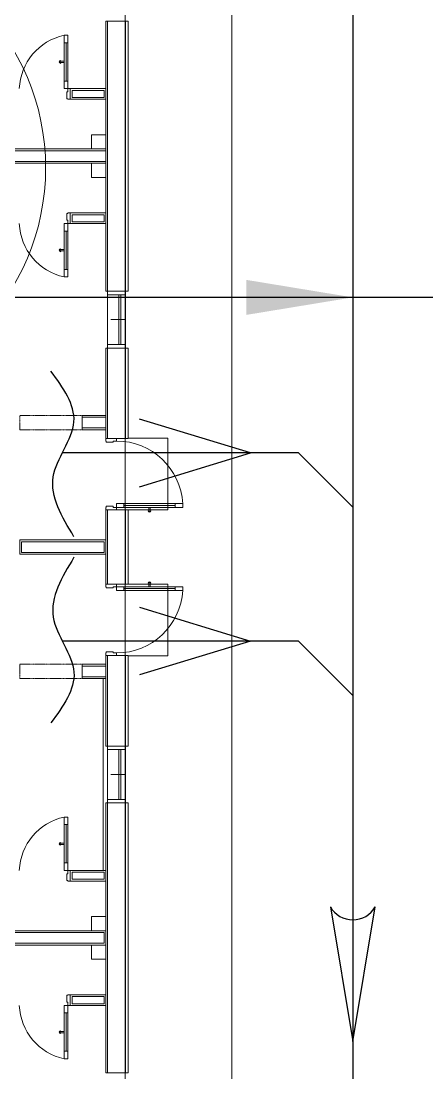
# Model space of a CAD drawing. Header units: metres. Extents: x 6917732 to 8046551, y 3602874 to 4094271.
# Drawn here: x 7231889 to 7237603, y 3868552 to 3883352 of the extents above; entities that cross this region are included whole.
import ezdxf

# ---------------------------------------------------------------- set-up
doc = ezdxf.new("R2010")
doc.units = ezdxf.units.M
doc.header["$LTSCALE"] = 0.5
doc.header["$MEASUREMENT"] = 0
for name, pattern in [('03000 - Plant Layout 1$0$CENTER2', [1.125, 0.75, -0.125, 0.125, -0.125]), ('GRF$0$DASHED2', [0.375, 0.25, -0.125]), ('HIDDEN2', [4.7625, 3.175, -1.5875])]:
    doc.linetypes.add(name, pattern=pattern)
doc.layers.get('0').update_dxf_attribs({"linetype": 'CONTINUOUS'})
for name, color, linetype, lineweight in [('AN-leg', 50, 'CONTINUOUS', 20), ('AN-TEXT', 7, 'CONTINUOUS', 40), ('CI-PED-FOOTPATH', 44, 'CONTINUOUS', 0), ('GRF$0$AR-FLR (0.2)-Flooring Line', 86, 'CONTINUOUS', 5), ('GRF$0$AR-G-FURN (0.18)-Loose furniture', 40, 'CONTINUOUS', 9), ('GRF$0$AR-P-WLI (0.25)-Internal Lining', 7, 'CONTINUOUS', 35), ('GRF$0$AR-P-WLX (0.25)-External wall', 3, 'CONTINUOUS', 35), ('Sewer Line', 4, 'CONTINUOUS', 25)]:
    doc.layers.add(name, color=color, linetype=linetype, lineweight=lineweight)
for name, color, linetype in [('CI-CEN', 1, '03000 - Plant Layout 1$0$CENTER2'), ('GRF$0$AR-G-HAT (0.2)-Hatching for walls', 8, 'CONTINUOUS'), ('GRF$0$AR-P-FRM (0.2)-Door', 20, 'CONTINUOUS'), ('GRF$0$AR-P-FRM (0.2)-window', 20, 'CONTINUOUS'), ('RD-TXT', 7, 'CONTINUOUS')]:
    doc.layers.add(name, color=color, linetype=linetype)
doc.layers.get('CI-CEN').off()
doc.styles.add('ROMANS', font='ROMANS.shx', dxfattribs={"width": 0.9})
doc.dimstyles.new('1-200', dxfattribs={"dimtxt": 3000, "dimasz": 3000, "dimexe": 1000, "dimexo": 1000, "dimgap": 1000, "dimtad": 1, "dimdec": 0, "dimdsep": 46, "dimtxsty": 'ROMANS', "dimcen": 0, "dimclrd": 5, "dimclre": 5, "dimclrt": 2, "dimadec": 0, "dimazin": 2, "dimtfac": 1, "dimtdec": 0, "dimtmove": 2, "dimatfit": 2, "dimfxl": 1, "dimtolj": 1, "dimtzin": 0, "dimlwd": -1, "dimlwe": -1, "dimarcsym": 0})

# ---------------------------------------------------------------- blocks, each defined once
blk = doc.blocks.new('flow direction')
at = {"layer": 'Sewer Line'}
for p, q in [((40, 70.2), (-380.3, 0)), ((-380.3, 0), (40, -70.2))]:
    blk.add_line(p, q, dxfattribs=at)
blk.add_arc((81.6, 0), 81.6, 120.66, 239.34, dxfattribs=at)
blk = doc.blocks.new('fghg')
at = {"color": 15, "linetype": 'GRF$0$DASHED2', "lineweight": 0, "ltscale": 4, "elevation": 0}
for points in [[(14875, -4065), (14675, -4065), (14675, -3190), (14875, -3190)], [(18175, -4065), (18375, -4065), (18375, -3190), (18175, -3190)]]:
    blk.add_lwpolyline(points, close=True, dxfattribs=at)
at = {"color": 15, "lineweight": 0, "elevation": 0}
for points in [[(14675, -4065), (14675, -4400), (14875, -4400), (14875, -4065)], [(18375, -4065), (18375, -4400), (18175, -4400), (18175, -4065)]]:
    blk.add_lwpolyline(points, close=True, dxfattribs=at)
at = {"layer": 'GRF$0$AR-FLR (0.2)-Flooring Line', "color": 15, "lineweight": 0, "ltscale": 0.25, "elevation": 0}
for points in [[(14995, -4713), (14995, -5275), (16000, -5275), (16000, -4713)], [(18055, -4713), (18055, -5275), (17050, -5275), (17050, -4713)]]:
    blk.add_lwpolyline(points, dxfattribs=at)
at = {"layer": 'GRF$0$AR-G-FURN (0.18)-Loose furniture', "color": 15, "linetype": 'GRF$0$DASHED2', "lineweight": 0, "ltscale": 50, "elevation": 0}
for points in [[(10725, -4200), (10925, -4200), (10925, -4400), (10725, -4400)], [(11325, -4200), (11125, -4200), (11125, -4400), (11325, -4400)], [(21725, -4200), (21925, -4200), (21925, -4400), (21725, -4400)], [(22325, -4200), (22125, -4200), (22125, -4400), (22325, -4400)]]:
    blk.add_lwpolyline(points, close=True, dxfattribs=at)
at = {"layer": 'GRF$0$AR-G-HAT (0.2)-Hatching for walls', "color": 15, "lineweight": 0, "elevation": 0}
for points in [[(14700, -4065), (14700, -4400), (14850, -4400), (14850, -4065)], [(18350, -4065), (18350, -4400), (18200, -4400), (18200, -4065)]]:
    blk.add_lwpolyline(points, close=True, dxfattribs=at)
at = {"layer": 'GRF$0$AR-P-FRM (0.2)-Door', "color": 15, "lineweight": 0}
for p, q in [((9431, -3815, 0), (9325, -3815, 0)), ((9325, -3866, 0), (9325, -3815, 0)), ((9969, -3815, 0), (9431, -3815, 0)), ((9431, -3815, 0), (9431, -3866, 0)), ((9431, -3841, 0), (9969, -3841, 0)), ((9969, -3815, 0), (9969, -3866, 0)), ((10075, -3815, 0), (9969, -3815, 0)), ((10075, -3866, 0), (10075, -3815, 0)), ((11975, -3815, 0), (12081, -3815, 0)), ((11975, -3866, 0), (11975, -3815, 0)), ((12081, -3815, 0), (12619, -3815, 0)), ((12081, -3815, 0), (12081, -3866, 0)), ((12619, -3841, 0), (12081, -3841, 0)), ((12619, -3815, 0), (12725, -3815, 0)), ((12619, -3815, 0), (12619, -3866, 0)), ((12725, -3866, 0), (12725, -3815, 0)), ((20431, -3815, 0), (20325, -3815, 0)), ((20325, -3866, 0), (20325, -3815, 0)), ((20969, -3815, 0), (20431, -3815, 0)), ((20431, -3815, 0), (20431, -3866, 0)), ((20431, -3841, 0), (20969, -3841, 0)), ((20969, -3815, 0), (20969, -3866, 0)), ((21075, -3815, 0), (20969, -3815, 0)), ((21075, -3866, 0), (21075, -3815, 0)), ((22975, -3815, 0), (23081, -3815, 0)), ((22975, -3866, 0), (22975, -3815, 0)), ((23081, -3815, 0), (23619, -3815, 0)), ((23081, -3815, 0), (23081, -3866, 0)), ((23619, -3841, 0), (23081, -3841, 0)), ((23619, -3815, 0), (23725, -3815, 0)), ((23619, -3815, 0), (23619, -3866, 0)), ((23725, -3866, 0), (23725, -3815, 0)), ((9431, -3866, 0), (9325, -3866, 0)), ((9969, -3866, 0), (9431, -3866, 0)), ((9969, -3866, 0), (10075, -3866, 0)), ((10123, -3866, 0), (10075, -3866, 0)), ((10075, -3866, 0), (10075, -3900, 0)), ((10075, -3900, 0), (10225, -3900, 0)), ((10219, -3852, 0), (10123, -3852, 0)), ((10123, -3852, 0), (10123, -3866, 0)), ((10219, -3866, 0), (10219, -3852, 0)), ((10225, -3866, 0), (10219, -3866, 0)), ((10225, -3900, 0), (10225, -3866, 0)), ((11825, -3900, 0), (11825, -3866, 0)), ((11825, -3866, 0), (11831, -3866, 0)), ((11975, -3900, 0), (11825, -3900, 0)), ((11831, -3866, 0), (11831, -3852, 0)), ((11831, -3852, 0), (11927, -3852, 0)), ((11927, -3852, 0), (11927, -3866, 0)), ((11927, -3866, 0), (11975, -3866, 0)), ((11975, -3866, 0), (11975, -3900, 0)), ((12081, -3866, 0), (11975, -3866, 0)), ((12081, -3866, 0), (12619, -3866, 0)), ((12619, -3866, 0), (12725, -3866, 0)), ((20431, -3866, 0), (20325, -3866, 0)), ((20969, -3866, 0), (20431, -3866, 0)), ((20969, -3866, 0), (21075, -3866, 0)), ((21123, -3866, 0), (21075, -3866, 0)), ((21075, -3866, 0), (21075, -3900, 0)), ((21075, -3900, 0), (21225, -3900, 0)), ((21219, -3852, 0), (21123, -3852, 0)), ((21123, -3852, 0), (21123, -3866, 0)), ((21219, -3866, 0), (21219, -3852, 0)), ((21225, -3866, 0), (21219, -3866, 0)), ((21225, -3900, 0), (21225, -3866, 0)), ((22825, -3900, 0), (22825, -3866, 0)), ((22825, -3866, 0), (22831, -3866, 0)), ((22975, -3900, 0), (22825, -3900, 0)), ((22831, -3866, 0), (22831, -3852, 0)), ((22831, -3852, 0), (22927, -3852, 0)), ((22927, -3852, 0), (22927, -3866, 0)), ((22927, -3866, 0), (22975, -3866, 0)), ((22975, -3866, 0), (22975, -3900, 0)), ((23081, -3866, 0), (22975, -3866, 0)), ((23081, -3866, 0), (23619, -3866, 0)), ((23619, -3866, 0), (23725, -3866, 0)), ((15967, -4406, 0), (15952, -4406, 0)), ((15952, -4406, 0), (15952, -4502, 0)), ((16000, -4400, 0), (15967, -4400, 0)), ((15967, -4400, 0), (15967, -4406, 0)), ((16000, -4550, 0), (16000, -4400, 0)), ((17050, -4550, 0), (17050, -4400, 0)), ((17050, -4400, 0), (17083, -4400, 0)), ((17083, -4400, 0), (17083, -4406, 0)), ((17083, -4406, 0), (17098, -4406, 0)), ((17098, -4406, 0), (17098, -4502, 0)), ((15915, -4550, 0), (15915, -4656, 0)), ((15967, -4550, 0), (15915, -4550, 0)), ((15952, -4502, 0), (15967, -4502, 0)), ((15967, -4502, 0), (15967, -4550, 0)), ((15967, -4550, 0), (16000, -4550, 0)), ((15967, -4656, 0), (15967, -4550, 0)), ((17083, -4550, 0), (17050, -4550, 0)), ((17098, -4502, 0), (17083, -4502, 0)), ((17083, -4502, 0), (17083, -4550, 0)), ((17083, -4550, 0), (17135, -4550, 0)), ((17083, -4656, 0), (17083, -4550, 0)), ((17135, -4550, 0), (17135, -4656, 0)), ((15915, -4656, 0), (15915, -5377, 0)), ((15915, -4656, 0), (15967, -4656, 0)), ((15941, -5377, 0), (15941, -4656, 0)), ((15967, -4656, 0), (15967, -5377, 0)), ((17083, -4656, 0), (17083, -5377, 0)), ((17135, -4656, 0), (17083, -4656, 0)), ((17109, -5377, 0), (17109, -4656, 0)), ((17135, -4656, 0), (17135, -5377, 0)), ((15915, -5377, 0), (15915, -5483, 0)), ((15915, -5377, 0), (15967, -5377, 0)), ((15967, -5377, 0), (15967, -5483, 0)), ((17083, -5377, 0), (17083, -5483, 0)), ((17135, -5377, 0), (17083, -5377, 0)), ((17135, -5377, 0), (17135, -5483, 0)), ((15967, -5483, 0), (15915, -5483, 0)), ((17083, -5483, 0), (17135, -5483, 0))]:
    blk.add_line(p, q, dxfattribs=at)
at = {"layer": 'GRF$0$AR-P-FRM (0.2)-Door', "color": 15, "lineweight": 0, "elevation": 0}
for points in [[(9690, -3815), (9690, -3765)], [(9710, -3815), (9710, -3765)], [(12340, -3815), (12340, -3765)], [(12360, -3815), (12360, -3765)], [(20690, -3815), (20690, -3765)], [(20710, -3815), (20710, -3765)], [(23340, -3815), (23340, -3765)], [(23360, -3815), (23360, -3765)], [(15967, -5006), (16017, -5006)], [(15967, -5026), (16017, -5026)], [(17083, -5006), (17033, -5006)], [(17083, -5026), (17033, -5026)]]:
    blk.add_lwpolyline(points, dxfattribs=at)
for points in [[(15000, -4550), (15000, -4400), (15034, -4400), (15034, -4406), (15048, -4406), (15048, -4502), (15034, -4502), (15034, -4550)], [(18050, -4550), (18050, -4400), (18016, -4400), (18016, -4406), (18002, -4406), (18002, -4502), (18016, -4502), (18016, -4550)]]:
    blk.add_lwpolyline(points, close=True, dxfattribs=at)
at = {"layer": 'GRF$0$AR-P-FRM (0.2)-Door', "color": 15, "lineweight": 0}
for centre, radius, start, end in [((10108, -3984, 0), 802, 92.3831, 167.7649), ((11942, -3984, 0), 802, 12.2351, 87.6169), ((21108, -3984, 0), 802, 92.3831, 167.7649), ((22942, -3984, 0), 802, 12.2351, 87.6169), ((9700, -3765, 0), 20, 0, 180), ((9700, -3765, 0), 10, 0, 180), ((12350, -3765, 0), 20, 0, 180), ((12350, -3765, 0), 10, 0, 180), ((20700, -3765, 0), 20, 0, 180), ((20700, -3765, 0), 10, 0, 180), ((23350, -3765, 0), 20, 0, 180), ((23350, -3765, 0), 10, 0, 180), ((15970, -4549, 0), 936, 180.0742, 266.6527), ((17080, -4549, 0), 936, 273.3473, 359.9258), ((16017, -5016, 0), 20, 270, 90), ((16017, -5016, 0), 10, 270, 90), ((17033, -5016, 0), 20, 90, 270), ((17033, -5016, 0), 10, 90, 270)]:
    blk.add_arc(centre, radius, start, end, dxfattribs=at)
at = {"layer": 'GRF$0$AR-P-FRM (0.2)-window', "color": 15, "lineweight": 0}
for p, q in [((12925, -4675, 0), (12925, -4425, 0)), ((13725, -4425, 0), (12925, -4425, 0)), ((12975, -4675, 0), (12975, -4425, 0)), ((13675, -4675, 0), (13675, -4425, 0)), ((13725, -4675, 0), (13725, -4425, 0)), ((19325, -4675, 0), (19325, -4425, 0)), ((19325, -4425, 0), (20125, -4425, 0)), ((19375, -4675, 0), (19375, -4425, 0)), ((20075, -4675, 0), (20075, -4425, 0)), ((20125, -4675, 0), (20125, -4425, 0)), ((13675, -4582, 0), (12975, -4582, 0)), ((12975, -4582, 0), (12975, -4612, 0)), ((13325, -4472, 0), (13325, -4675, 0)), ((19375, -4582, 0), (20075, -4582, 0)), ((19725, -4472, 0), (19725, -4675, 0)), ((20075, -4582, 0), (20075, -4612, 0)), ((13725, -4675, 0), (12925, -4675, 0)), ((13675, -4612, 0), (12975, -4612, 0)), ((19325, -4675, 0), (20125, -4675, 0)), ((19375, -4612, 0), (20075, -4612, 0))]:
    blk.add_line(p, q, dxfattribs=at)
at = {"layer": 'GRF$0$AR-P-WLI (0.25)-Internal Lining', "color": 15, "lineweight": 0, "ltscale": 0.25}
for p, q in [((10925, 4075, 0), (10925, -4400, 0)), ((10950, 4050, 0), (10950, -4375, 0)), ((11100, -4375, 0), (11100, 4050, 0)), ((11125, -4400, 0), (11125, 4075, 0)), ((10075, -4400, 0), (10075, -3900, 0)), ((10075, -3900, 0), (10225, -3900, 0)), ((10100, -4375, 0), (10100, -3925, 0)), ((10100, -3925, 0), (10200, -3925, 0)), ((10200, -3925, 0), (10200, -4375, 0)), ((10225, -3900, 0), (10225, -4400, 0)), ((11825, -3900, 0), (11825, -4400, 0)), ((11975, -3900, 0), (11825, -3900, 0)), ((11850, -3925, 0), (11850, -4375, 0)), ((11950, -3925, 0), (11850, -3925, 0)), ((11950, -4375, 0), (11950, -3925, 0)), ((11975, -4400, 0), (11975, -3900, 0)), ((10225, -4400, 0), (10075, -4400, 0)), ((10200, -4375, 0), (10100, -4375, 0)), ((10925, -4400, 0), (11125, -4400, 0)), ((10950, -4375, 0), (11100, -4375, 0)), ((11825, -4400, 0), (11975, -4400, 0)), ((11850, -4375, 0), (11950, -4375, 0))]:
    blk.add_line(p, q, dxfattribs=at)
at = {"layer": 'GRF$0$AR-P-WLI (0.25)-Internal Lining', "color": 15, "lineweight": 0}
for p, q in [((21925, -4400, 0), (21925, 4050, 0)), ((21950, -4400, 0), (21950, 4050, 0)), ((22100, 4050, 0), (22100, -4400, 0)), ((22125, 4050, 0), (22125, -4400, 0)), ((21075, -4400, 0), (21075, -3900, 0)), ((21075, -3900, 0), (21225, -3900, 0)), ((21100, -4375, 0), (21100, -3925, 0)), ((21100, -3925, 0), (21200, -3925, 0)), ((21200, -3925, 0), (21200, -4375, 0)), ((21225, -3900, 0), (21225, -4400, 0)), ((22825, -3900, 0), (22825, -4400, 0)), ((22975, -3900, 0), (22825, -3900, 0)), ((22850, -3925, 0), (22850, -4375, 0)), ((22950, -3925, 0), (22850, -3925, 0)), ((22950, -4375, 0), (22950, -3925, 0)), ((22975, -4400, 0), (22975, -3900, 0)), ((21225, -4400, 0), (21075, -4400, 0)), ((21200, -4375, 0), (21100, -4375, 0)), ((22125, -4400, 0), (21925, -4400, 0)), ((22100, -4400, 0), (21950, -4400, 0)), ((22825, -4400, 0), (22975, -4400, 0)), ((22850, -4375, 0), (22950, -4375, 0))]:
    blk.add_line(p, q, dxfattribs=at)
at = {"layer": 'GRF$0$AR-P-WLI (0.25)-Internal Lining', "color": 15, "lineweight": 0, "elevation": 0}
for points in [[(16525, -3190), (16425, -3190), (16425, -4400), (16625, -4400), (16625, -3190)], [(16525, -3215), (16450, -3215), (16450, -4375), (16600, -4375), (16600, -3215)]]:
    blk.add_lwpolyline(points, close=True, dxfattribs=at)
blk.add_lwpolyline([(11975, -4364), (14675, -4364)], dxfattribs=at)
at = {"layer": 'GRF$0$AR-P-WLX (0.25)-External wall', "color": 15, "lineweight": 0}
blk.add_line((23925, -4425, 0), (23925, -4675, 0), dxfattribs=at)
at = {"layer": 'GRF$0$AR-P-WLX (0.25)-External wall', "color": 15, "lineweight": 0, "elevation": 0}
for points in [[(12925, -4400), (9125, -4400), (9125, -4425), (12925, -4425)], [(9125, -4425), (9125, -4675), (12925, -4675), (12925, -4425)], [(9125, -4425), (12925, -4425), (12925, -4675), (9125, -4675)], [(15000, -4425), (15000, -4675), (13725, -4675), (13725, -4425)], [(16000, -4400), (16000, -4425), (17050, -4425), (17050, -4400)], [(18050, -4425), (18050, -4675), (19325, -4675), (19325, -4425)], [(23925, -4400), (20125, -4400), (20125, -4425), (23925, -4425)], [(20125, -4425), (20125, -4675), (23925, -4675), (23925, -4425)], [(9125, -4713), (12925, -4713), (12925, -4675), (9125, -4675)], [(13725, -4713), (13725, -4675), (15000, -4675), (15000, -4713)], [(17050, -4713), (16000, -4713), (16000, -4675), (17050, -4675)], [(19325, -4713), (19325, -4675), (18050, -4675), (18050, -4713)], [(20125, -4713), (20125, -4675), (23925, -4675), (23925, -4713)]]:
    blk.add_lwpolyline(points, close=True, dxfattribs=at)
for points in [[(15000, -4400), (15000, -4425), (13725, -4425), (13725, -4400), (15000, -4400)], [(15000, -4675), (15000, -4425), (13725, -4425), (13725, -4675), (15000, -4675)], [(17050, -4675), (17050, -4425), (16000, -4425), (16000, -4675), (17050, -4675)], [(16000, -4425), (17050, -4425)], [(18050, -4400), (18050, -4425), (19325, -4425), (19325, -4400), (18050, -4400)], [(23925, -4425), (20125, -4425)], [(23925, -4675), (20125, -4675), (20125, -4425)]]:
    blk.add_lwpolyline(points, dxfattribs=at)
blk = doc.blocks.new('sdsxdc')
at = {"layer": 'CI-PED-FOOTPATH', "color": 15, "lineweight": 0, "elevation": 33}
blk.add_lwpolyline([(7224358, 3894327), (7233357, 3894327), (7233357, 3859302), (7224358, 3859302)], close=True, dxfattribs=at)
at = {"layer": 'CI-PED-FOOTPATH', "color": 15, "lineweight": 0, "elevation": 33, "flags": 128}
blk.add_lwpolyline([(7249665, 3883877), (7249663, 3850852, -0.414214), (7248663, 3849852), (7235856, 3849852, -0.414214), (7234856, 3850852), (7234858, 3883877, -0.414214), (7235858, 3884877), (7248665, 3884877, -0.414213)], format="xyb", close=True, dxfattribs=at)
blk = doc.blocks.new('A$C65520D9C')
at = {"layer": 'AN-leg', "rotation": 90}
blk.add_blockref('fghg', (-265973, -208139, 0), dxfattribs=at)
at = {"layer": 'CI-CEN', "color": 8, "linetype": 'HIDDEN2', "lineweight": 0, "ltscale": 2000}
blk.add_blockref('sdsxdc', (-7494656, -4067566, -33), dxfattribs=at)
blk = doc.blocks.new('A$C021B369C')
at = {"layer": 'RD-TXT', "color": 2}
blk.add_blockref('A$C65520D9C', (0, 0), dxfattribs=at)

msp = doc.modelspace()

# ---------------------------------------------------------------- linework, layer by layer
at = {"layer": 'AN-TEXT', "color": 2, "lineweight": 15}
msp.add_circle((7228968.3, 3881287, -0.3), 3267.7, dxfattribs=at)
at = {"layer": 'Sewer Line'}
for p, q in [((7236559.2, 3889038.2, 32.9), (7236559.3, 3848271.4, -82.5)), ((7235118.5, 3877275.2, 32.9), (7233554.7, 3877749.1, 32.9)), ((7235796.4, 3877275.2, 32.9), (7232470.5, 3877275.1, 32.9)), ((7233554.7, 3876801.2, 32.9), (7235118.5, 3877275.2, 32.9)), ((7236559.4, 3876512.2, 32.9), (7235796.4, 3877275.2, 32.9)), ((7233554.7, 3875103.6, 32.9), (7235118.5, 3874629.6, 32.9)), ((7235793.8, 3874629.6, 32.9), (7232470.5, 3874629.7, 32.9)), ((7235118.5, 3874629.6, 32.9), (7233554.7, 3874155.7, 32.9)), ((7236556.8, 3873866.6, 32.9), (7235793.8, 3874629.6, 32.9))]:
    msp.add_line(p, q, dxfattribs=at)
for points in [[(7232634, 3876096.8, 32.9), (7232342.9, 3876938.5, 32.9), (7232634, 3877715.5, 32.9), (7232310.5, 3878427.7, 32.9)], [(7232634, 3875808, 32.9), (7232342.9, 3874966.3, 32.9), (7232634, 3874189.3, 32.9), (7232310.5, 3873477.1, 32.9)]]:
    msp.add_spline(points, degree=3, dxfattribs=at)

# ---------------------------------------------------------------- block references
at = {"layer": 'RD-TXT', "color": 2, "lineweight": -3}
msp.add_blockref('A$C021B369C', (7494655.6, 4067566.2, 32.9), dxfattribs=at)
at = {"layer": 'Sewer Line', "xscale": 4.5, "yscale": 4.5, "zscale": 4.5, "rotation": 89.99999999999999}
msp.add_blockref('flow direction', (7236559.2, 3870707.9, -23.8), dxfattribs=at)

# ---------------------------------------------------------------- leaders
at = {"layer": 'RD-TXT', "color": 3, "lineweight": -3}
for points in [[(7263369.7, 3879464.3, 5.8), (7187541.5, 3879464.3, 5.8)], [(7236559.2, 3879464.3, 5.8), (7187541.5, 3879464.3, 5.8)], [(7247987.5, 3879464.5, 5.8), (7188240.5, 3879464.3, 5.8)]]:
    msp.add_leader(points, dimstyle='1-200', override={"dimasz": 1500, "dimexe": 100, "dimexo": 100, "dimgap": 1000, "dimtad": 0, "dimaunit": 1, "dimadec": 3, "dimfxl": 10, "dimtfill": 1, "dimarcsym": 2}, dxfattribs=at)

doc.saveas('drawing.dxf')
